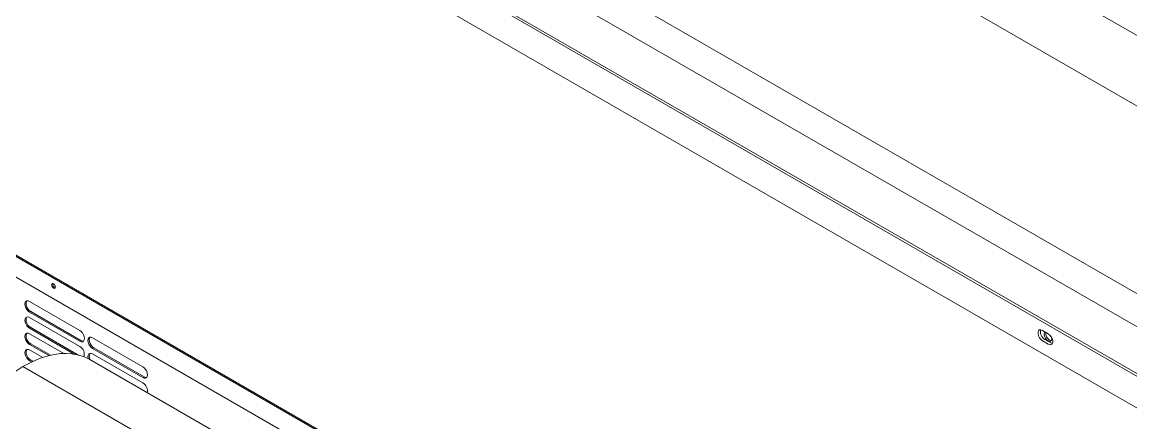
# Model space of a CAD drawing. Header units: millimetres. Extents: x 232323 to 272954, y -5343 to 8721.
# Drawn here: x 271860 to 272388, y 1402 to 1593 of the extents above; entities that cross this region are included whole.
import ezdxf

# ---------------------------------------------------------------- set-up
doc = ezdxf.new("R2010")
doc.units = ezdxf.units.MM
doc.header["$MEASUREMENT"] = 0
doc.layers.get('0').update_dxf_attribs({"linetype": 'CONTINUOUS'})
doc.layers.add('에어가이드', color=3, linetype='CONTINUOUS')

# ---------------------------------------------------------------- blocks, each defined once
blk = doc.blocks.new('A$C21762005')
at = {"color": 7, "linetype": 'Continuous', "lineweight": 15}
for p, q in [((861.6, 169.06), (15.19, 657.68)), ((847.04, 143.85), (0.64, 632.47)), ((835.38, 60.99), (12.3, 536.14)), ((20.55, 515.59), (833.72, 46.15)), ((0, 503.89), (846.83, 15.02)), ((1.13, 504.54), (847.96, 15.68)), ((3.54, 486.66), (843.3, 1.88)), ((778.24, 50.45), (775.41, 52.09)), ((779.37, 46.21), (776.55, 47.84)), ((779.87, 48.13), (779.78, 48.8)), ((775.41, 47.19), (778.24, 45.56))]:
    blk.add_line(p, q, dxfattribs=at)
at = {"color": 7, "linetype": 'Continuous', "lineweight": 15, "flags": 128}
for points in [[(775.41, 52.09), (774.69, 52.36), (774.05, 52.3), (773.58, 51.92), (773.33, 51.27), (773.33, 50.42), (773.58, 49.47), (774.05, 48.55), (774.69, 47.76), (775.41, 47.19)], [(776.8, 51.29), (776.47, 50.87), (776.33, 50.17), (776.47, 49.31), (776.85, 48.43), (777.42, 47.65), (778.1, 47.11), (778.78, 46.87), (779.35, 46.98), (779.73, 47.43), (779.87, 48.13), (779.87, 48.13)], [(778.24, 45.56), (778.97, 45.28), (779.61, 45.34), (780.08, 45.72), (780.33, 46.37), (780.33, 47.22), (780.08, 48.17), (779.61, 49.09), (778.97, 49.89), (778.24, 50.45)], [(778.81, 47.52), (779.48, 47.28), (779.65, 47.28)], [(780.2, 45.93), (780.1, 45.94), (779.37, 46.21)]]:
    blk.add_lwpolyline(points, dxfattribs=at)
at = {"color": 7, "linetype": 'Continuous', "lineweight": 15}
for centre, radius, start, end in [((778.49, 51.37), 4.03, 165.5656, 241.1234), ((780.62, 50.57), 3.55, 171.2586, 239.305)]:
    blk.add_arc(centre, radius, start, end, dxfattribs=at)
blk = doc.blocks.new('A$C082D5D62')
at = {"color": 7, "linetype": 'Continuous', "lineweight": 15}
for p, q in [((146.66, 570.86), (784.78, 202.48)), ((146.1, 570.54), (784.22, 202.16)), ((146.1, 560.77), (775.75, 197.27)), ((318.98, 453.12), (295.04, 466.95)), ((295.59, 462.12), (295.04, 461.8)), ((295.04, 461.8), (318.98, 447.98)), ((295.59, 462.12), (319.53, 448.3)), ((318.98, 445.41), (295.04, 459.23)), ((295.59, 454.41), (295.04, 454.09)), ((295.04, 454.09), (316.3, 441.81)), ((311.32, 442.12), (295.04, 451.51)), ((295.59, 454.41), (318.01, 441.47)), ((349.04, 435.77), (325.1, 449.59)), ((295.59, 446.69), (295.04, 446.37)), ((295.04, 446.37), (304.22, 441.07)), ((295.59, 446.69), (305, 441.26)), ((319.53, 448.3), (318.98, 447.98)), ((325.66, 444.77), (325.1, 444.45)), ((325.1, 444.45), (349.04, 430.62)), ((325.66, 444.77), (349.6, 430.95)), ((301.28, 440.2), (295.04, 443.8)), ((295.59, 438.98), (295.04, 438.66)), ((295.04, 438.66), (296.07, 438.06)), ((295.59, 438.98), (296.68, 438.35)), ((410.09, 389.36), (323.79, 439.18)), ((349.04, 428.05), (325.1, 441.87)), ((378.17, 386), (291.87, 435.82)), ((349.6, 430.95), (349.04, 430.62))]:
    blk.add_line(p, q, dxfattribs=at)
at = {"color": 7, "linetype": 'Continuous', "lineweight": 15, "flags": 128}
for points in [[(307.34, 473.79), (307.27, 474.22), (307.08, 474.67), (306.79, 475.06), (306.45, 475.33), (306.11, 475.45), (305.82, 475.4), (305.63, 475.17), (305.56, 474.82), (305.63, 474.39), (305.82, 473.94), (306.11, 473.55), (306.45, 473.28), (306.79, 473.16), (307.08, 473.21), (307.27, 473.44), (307.34, 473.79)], [(295.04, 466.95), (294.35, 467.22), (293.73, 467.21), (293.23, 466.93), (292.92, 466.39), (292.81, 465.66), (292.92, 464.8), (293.23, 463.9), (293.73, 463.05), (294.35, 462.32), (295.04, 461.8)], [(293.76, 467.22), (293.47, 466.71), (293.37, 465.98), (293.47, 465.12), (293.79, 464.22), (294.28, 463.37), (294.9, 462.65), (295.59, 462.12)], [(295.04, 459.23), (294.35, 459.5), (293.73, 459.49), (293.23, 459.21), (292.92, 458.68), (292.81, 457.94), (292.92, 457.09), (293.23, 456.19), (293.73, 455.33), (294.35, 454.61), (295.04, 454.09)], [(293.76, 459.5), (293.47, 459), (293.37, 458.27), (293.47, 457.41), (293.79, 456.51), (294.28, 455.65), (294.9, 454.93), (295.59, 454.41)], [(295.04, 451.51), (294.35, 451.79), (293.73, 451.78), (293.23, 451.49), (292.92, 450.96), (292.81, 450.23), (292.92, 449.37), (293.23, 448.47), (293.73, 447.62), (294.35, 446.89), (295.04, 446.37)], [(293.76, 451.79), (293.47, 451.28), (293.37, 450.55), (293.47, 449.69), (293.79, 448.79), (294.28, 447.94), (294.9, 447.22), (295.59, 446.69)], [(318.98, 447.98), (319.67, 447.71), (320.29, 447.72), (320.78, 448), (321.1, 448.53), (321.2, 449.27), (321.1, 450.12), (320.78, 451.02), (320.29, 451.88), (319.67, 452.6), (318.98, 453.12)], [(325.1, 449.59), (324.41, 449.86), (323.79, 449.85), (323.3, 449.57), (322.98, 449.03), (322.88, 448.3), (322.98, 447.44), (323.3, 446.55), (323.79, 445.69), (324.41, 444.97), (325.1, 444.45)], [(323.83, 449.86), (323.54, 449.36), (323.43, 448.62), (323.54, 447.77), (323.86, 446.87), (324.35, 446.01), (324.97, 445.29), (325.66, 444.77)], [(295.04, 443.8), (294.35, 444.07), (293.73, 444.06), (293.23, 443.78), (292.92, 443.24), (292.81, 442.51), (292.92, 441.66), (293.23, 440.76), (293.73, 439.9), (294.35, 439.18), (295.04, 438.66)], [(293.76, 444.07), (293.47, 443.57), (293.37, 442.83), (293.47, 441.98), (293.79, 441.08), (294.28, 440.22), (294.9, 439.5), (295.59, 438.98)], [(319.53, 448.3), (320.22, 448.03), (320.81, 448.03)], [(323.79, 439.18), (322.54, 439.84), (320.22, 440.82), (317.78, 441.52), (315.21, 441.96), (312.53, 442.13), (309.76, 442.03), (306.9, 441.65), (303.98, 441.01), (301, 440.1), (297.98, 438.93), (294.93, 437.5), (291.87, 435.82)], [(325.1, 441.87), (324.41, 442.14), (323.79, 442.14), (323.3, 441.85), (322.98, 441.32), (322.88, 440.59), (322.98, 439.73), (323.02, 439.6)], [(291.87, 435.82), (289, 434.05), (286.15, 432.06), (283.32, 429.85), (280.53, 427.43), (277.8, 424.83), (275.14, 422.05), (272.56, 419.1), (270.08, 416.01), (267.7, 412.78), (265.44, 409.43), (263.31, 405.98), (261.32, 402.44), (259.48, 398.83), (257.8, 395.17), (256.28, 391.48), (254.94, 387.78), (253.78, 384.07), (252.81, 380.39), (252.02, 376.75), (251.44, 373.17), (251.05, 369.66), (250.86, 366.24), (250.87, 362.93)], [(349.04, 430.62), (349.73, 430.35), (350.35, 430.36), (350.85, 430.64), (351.16, 431.18), (351.27, 431.91), (351.16, 432.77), (350.85, 433.67), (350.35, 434.52), (349.73, 435.24), (349.04, 435.77)], [(349.6, 430.95), (350.29, 430.67), (350.87, 430.67)]]:
    blk.add_lwpolyline(points, dxfattribs=at)
at = {"color": 7, "linetype": 'Continuous', "lineweight": 15}
for centre, radius, start, end in [((307.79, 475.08), 1.67, 167.3762, 252.6184), ((316.9, 441.72), 4.24, 343.8389, 60.6385), ((326.59, 440.67), 3.13, 151.8618, 209.4631), ((346.85, 424.27), 4.37, 348.4168, 59.9239)]:
    blk.add_arc(centre, radius, start, end, dxfattribs=at)

msp = doc.modelspace()

# ---------------------------------------------------------------- block references
msp.add_blockref('A$C21762005', (271570.45, 1393.9))
at = {"layer": '에어가이드'}
msp.add_blockref('A$C082D5D62', (271568.06, 992.9), dxfattribs=at)

doc.saveas('drawing.dxf')
